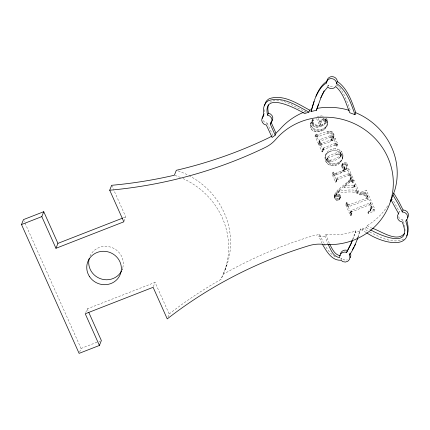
<?xml version="1.0" encoding="UTF-8"?>
<svg xmlns="http://www.w3.org/2000/svg" width="430" height="430" viewBox="0 0 430 430"><rect width="100%" height="100%" fill="white"/><g stroke="black" fill="none" stroke-linecap="round" stroke-linejoin="round"><path stroke-width="0.32" stroke-dasharray="2.15 1.61" d="M405.065 231.034L404.802 226.379L402.969 219.966A5.23 4.983 21.6 0 1 398.175 215.548M318.114 118.32L320.941 124.641L320.162 126.608C315.432 128.893 309.261 125.028 313.212 119.836L312.04 122.894M320.941 124.641C317.958 126.011 312.32 125.146 312.82 120.921M326.338 126.823C327.348 124.748 327.235 122.174 325.881 120.282L326.66 118.309C333.857 134.386 301.65 137.632 312.642 119.169M327.628 123.437C325.44 133.096 306.934 131.607 311.863 120.212M354.239 186.932L354.057 185.728L354.836 183.76L355.433 183.529L358.916 191.318L358.136 193.29L357.54 193.522C352.272 190.307 344.984 193.183 339.179 191.828C337.964 193.226 335.545 194.355 335.61 196.424L335.948 196.714C341.968 194.193 339.915 203.589 335.217 199.45C330.278 189.829 350.439 184.083 351.396 176.064L351.993 175.832L354.186 180.74L353.401 182.707L352.81 182.938L351.821 181.734C348.493 181.632 346.601 185.927 343.984 187.432L353.723 187.501L355.019 184.959L354.836 183.76M342.602 163.583L342.56 165.045L344.935 167.076L344.559 168.899L342.387 170.667L335.083 173.516L334.201 173.209L333.395 172.059L332.616 174.032L333.422 175.177L334.303 175.488L339.867 173.467L341.603 172.64L343.78 170.871L344.156 169.049L342.264 167.738L341.63 166.286C341.135 162.771 346.892 160.299 347.289 164.636L345.801 169.544L344.478 171.667L347.875 170.339L348.655 168.372L345.258 169.694L344.478 171.667M345.258 169.694L346.58 167.576L347.289 164.636M326.628 160.164C326.73 155.827 331.417 154.768 334.637 153.424C336.545 152.8 339.84 151.097 341.194 153.499C342.038 158.003 336.604 159.772 333.341 160.933C331.439 161.701 327.3 163.319 326.628 160.164L327.896 156.783M327.472 157.547C328.3 163.808 338.716 157.036 341.194 155.112M320.108 142.341L319.329 144.313L320.398 145.227L330.686 141.572L332.487 137.036L332.315 136.326L331.718 135.686L330.761 135.498L320.452 139.427L319.839 139.89L318.802 142.518L318.888 143.324L318.313 143.55L314.996 136.133L315.776 134.165L316.351 133.94L317.458 135.009C322.962 132.854 337.421 126.307 333.212 138.922L335.153 138.164L337.819 144.136L337.039 146.109L336.448 146.34L335.33 145.275L334.492 145.335L324.629 149.092L322.661 150.172L322.645 151.725L322.065 151.951L318.754 144.539L319.533 142.566L320.108 142.341L321.178 143.26L322.038 143.195L331.465 139.605L332.487 137.036M343.033 156.192C342.301 161.051 338.808 165.641 333.497 165.744C329.009 166.281 324.87 162.475 324.994 157.971C325.591 144.007 349.208 146.84 341.425 161.03M334.169 196.725L335.411 193.14M324.994 157.971L326.037 154.456M334.062 136.052L332.433 140.895L334.368 140.137L335.153 138.164M359.888 194.94L359.636 194.376L360.415 192.409L366.296 190.114L374.831 209.206L374.046 211.173L368.171 213.468L367.908 212.871C371.321 210.899 372.891 206.083 370.461 202.718L351.772 210.211L350.509 213.124L351.154 215.451L350.563 215.683L345.586 204.551L346.365 202.584L346.956 202.353L347.714 203.841L349.273 204.787L368.182 197.623C367.462 194.161 364.14 191.947 360.668 192.973L359.888 194.94C363.361 193.919 366.683 196.134 367.403 199.595L348.488 206.76L346.935 205.809L346.177 204.32L346.956 202.353M370.832 209.706L371.773 207.018M340.415 157.079L341.372 154.3M333.395 172.059L332.82 172.285L332.041 174.252L335.577 182.169L336.152 181.944L336.115 180.444L336.894 178.471L337.609 177.896L349.122 173.451L349.982 173.65L350.74 174.591L349.961 176.558L349.203 175.623L348.343 175.424L338.372 179.165L336.115 180.444M335.97 181.078L336.894 178.471M339.684 199.095C341.958 196.693 339.781 193 336.728 194.742L336.394 194.451C336.33 192.382 338.743 191.253 339.963 189.856C345.768 191.21 353.057 188.335 358.319 191.549L358.916 191.318M334.298 195.919C338.453 188.34 348.735 185.163 351.509 176.789M322.065 151.951L323.446 148.2L324.053 147.732L333.863 143.824L336.115 143.303L336.668 143.642L337.227 144.367L336.448 146.34M357.679 237.924L360.426 229.082L362.635 228.05L368.015 231.13M358.104 237.204L360.426 229.082M350.509 213.124L351.428 210.673M352.6 239.693L355.852 230.91A66.43 63.285 21.6 0 1 326.736 234.436L325.768 234.355L324.989 236.323L328.133 244.315M352.707 239.58L355.852 230.91M318.802 142.518L319.673 141.4L329.982 137.471L330.939 137.654L331.707 139.008M319.839 139.89L319.667 141.352L319.092 141.577L318.313 143.55M85.731 312.551L87.199 308.858L155.063 282.381L169.189 313.975L167.974 317.055M124.076 221.203L125.786 216.892L113.563 189.549M79.588 352.148L81.05 348.45L23.994 220.843M121.894 270.147L122.625 268.304M153.359 286.692L155.063 282.381M266.75 124.082L267.143 123.098A5.23 4.983 21.6 0 1 262.655 119.298M169.189 313.975A454.118 432.623 21.6 0 1 220.945 279.387L222.896 274.464L228.282 271.448A454.118 432.623 21.6 0 1 312.997 235.78L319.7 234.441L323.435 242.703M225.035 269.675L226.986 264.746M305.058 112.563L305.45 111.58C295.2 108.011 281.317 95.745 269.933 102.211M310.223 125.963L311.003 123.99M310.304 124.103L313.422 118.132M312.433 121.808L314.013 118.524M311.997 123.861L312.777 121.894M310.761 127.844L311.546 125.877M312.266 124.813L313.045 122.84M327.934 86.564L328.52 85.086A5.23 4.983 21.6 0 0 333.863 86.425M312.675 125.512L313.454 123.539M311.61 129.317L312.39 127.344M313.228 126.092L314.007 124.125M312.685 130.462L313.465 128.489M314.76 126.893L315.539 124.926M313.991 131.284L314.771 129.312M315.98 127.151L316.76 125.184M320.398 116.831L320.785 115.847L323.666 116.202M317.286 127.194L318.071 125.221M319.361 122.007L320.14 120.034C321.866 119.277 326.193 117.648 326.451 120.803C325.924 123.534 323.871 125.474 321.269 126.269L319.361 122.007C321.086 121.249 325.413 119.615 325.671 122.77L325.322 123.603M315.534 131.784L316.313 129.812M321.909 116.874L322.296 115.885M318.684 127.011L319.463 125.039M316.894 131.945L317.673 129.978M314.996 136.133L315.572 135.912L316.351 133.94M321.565 121.228L322.344 119.255M335.663 86.586L336.448 84.613A5.23 4.983 21.6 0 1 335.314 85.726M333.282 138.019C332.616 128.011 321.5 136.477 316.679 136.976L316.125 136.643L316.905 134.671M318.297 131.892L319.082 129.919M316.679 136.976L317.458 135.009M323.021 120.9L323.806 118.927M321.269 126.269L322.048 124.297L320.14 120.034M317.534 136.917L318.313 134.945M321.828 126.049L322.608 124.082L324.725 122.985L326.451 120.803M319.753 131.623L320.538 129.65M324.026 120.921L324.806 118.949M325.881 120.282L325.085 119.411L325.865 117.444M324.865 121.185L325.644 119.218M321.258 131.134L322.043 129.161M325.252 121.486L326.031 119.513M323.94 124.953L324.725 122.985M325.542 121.953L326.322 119.981M326.477 121.308L327.257 119.341M322.984 130.317L323.763 128.344M326.918 122.652L327.698 120.685M318.888 143.324L320.452 139.427M324.403 129.322L325.182 127.355M327.042 124.023L327.821 122.05M325.521 128.161L326.3 126.189M319.839 144.937L320.619 142.964M320.398 145.227L321.178 143.26M321.258 145.163L322.038 143.195M327.004 133.386L327.784 131.413M328.418 133.053L329.197 131.08M322.661 150.172L323.446 148.2M329.735 133.09L330.514 131.123M323.269 149.699L324.053 147.732M322.645 151.725L323.425 149.753L323.269 148.887M330.987 133.52L331.772 131.553M329.982 137.471L330.761 135.498M332.073 134.348L332.852 132.375M330.939 137.654L331.718 135.686M331.535 138.299L332.315 136.326M332.858 135.574L333.637 133.601M330.686 141.572L331.465 139.605M331.283 140.648L332.062 138.675M331.627 139.793L332.406 137.82M325.257 156.429L326.703 152.967M333.228 136.783L334.008 134.81M325.924 154.94L327.531 151.833M332.433 140.895L333.798 137.396M326.752 153.8L327.8 152.811L328.579 150.839M325.139 159.573L325.918 157.606L325.773 156.004M327.8 152.811L329.063 151.967L329.842 150M325.693 161.234L326.472 159.261L325.918 157.606M326.816 160.847L327.596 158.88M326.692 159.514L327.848 158.106L328.627 156.138M329.063 151.967L330.546 151.274L331.326 149.301M326.537 162.733L327.316 160.761L326.472 159.261M327.268 161.47L328.047 159.503M334.492 145.335L335.271 143.362M327.983 161.9L328.762 159.933M330.546 151.274L332.766 150.661L333.546 148.689M327.59 163.927L328.369 161.959L327.316 160.761M335.33 145.275L336.115 143.303M328.918 162.083L329.702 160.116M335.889 145.614L336.668 143.642M328.859 164.819L329.638 162.846L328.369 161.959M330.041 161.965L330.82 159.992M332.766 150.661L334.997 150.543L335.776 148.57M330.337 165.4L331.116 163.432C335.696 164.717 341.264 162.298 342.807 157.654M334.997 150.543L337.115 150.951L337.894 148.979M327.848 158.106L336.185 154.574L336.964 152.602M331.917 165.7L332.702 163.733M336.185 154.574L337.727 154.236L338.512 152.263M333.497 165.744L334.277 163.771M342.253 158.165C342.242 155.698 340.92 153.397 338.98 151.924L339.759 149.952M337.727 154.236L338.775 154.257L339.555 152.29M335.067 165.523L335.846 163.556M340.592 156.273L339.603 154.531L340.383 152.564M340.506 153.338L341.286 151.371M340.065 154.907L340.845 152.935M336.631 165.045L337.41 163.072M340.415 155.466L341.194 153.499M339.705 157.912L340.49 155.94M333.422 175.177L334.201 173.209M341.581 155.09L342.361 153.118M338.136 164.325L338.915 162.352M334.303 175.488L335.083 173.516M339.437 163.416L340.216 161.444M342.103 156.654L342.887 154.682M335.518 175.144L336.303 173.172M340.533 162.314L341.312 160.347M336.427 174.806L337.206 172.838M341.63 166.286L342.409 164.314M341.823 165.55L343.145 162.922M335.577 182.169L336.357 180.202L332.82 172.285M341.78 167.012L342.56 165.045M336.83 179.864L337.609 177.896M336.152 181.944L336.937 179.976L336.749 179.106M342.361 164.889L343.258 164.394L344.038 162.422M339.867 173.467L340.646 171.495M342.264 167.738L343.043 165.765M343.258 164.394L344.21 164.174L344.994 162.201M342.968 168.243L343.747 166.27M341.603 172.64L342.387 170.667M344.21 164.174L345.053 164.308L345.833 162.336M343.898 168.727L344.677 166.754M343.07 171.624L343.849 169.656M346.51 166.609L345.741 164.76L346.521 162.787M344.156 169.049L344.935 167.076M343.78 170.871L345.048 167.555M344.188 170.049L344.967 168.076M346.236 165.496L347.015 163.524M334.234 197.537L334.948 194.752M322.102 243.466L318.92 236.414L319.7 234.441M345.801 169.544L347.198 165.937M334.497 198.348L335.276 196.376L335.013 195.564M335.556 195.989L336.502 193.473M335.61 196.424L336.394 194.451M336.518 194.328L337.297 192.361M335.948 196.714L336.728 194.742M335.217 199.45L335.997 197.483L335.276 196.376M338.136 192.769L338.915 190.796M336.798 196.548L337.577 194.58M339.179 191.828L339.963 189.856M336.201 200.16L336.98 198.187L335.997 197.483M337.786 196.316L338.571 194.344M338.603 196.424L339.383 194.457M337.313 200.439L338.093 198.466L339.179 198.284L340.463 197.123M339.238 196.827L340.017 194.86M338.394 200.251L339.179 198.284M348.343 175.424L349.122 173.451M339.678 197.488L340.458 195.516M339.184 199.783L339.963 197.811M343.984 187.432C345.521 184.255 348.961 180.251 352.6 179.761L353.589 180.971L352.81 182.938M339.861 198.294L340.646 196.327M349.203 175.623L349.982 173.65M349.961 176.558L350.552 176.327L351.332 174.36L348.655 168.372M350.729 178.756L350.617 178.031L351.396 176.064M349.773 180.455L350.552 178.488M350.574 179.428L351.993 175.832M349.493 182.46L350.273 180.493M350.703 181.718L351.482 179.745M351.278 181.605L352.057 179.638M351.821 181.734L352.6 179.761M352.331 182.159L353.111 180.186M352.729 187.657L353.508 185.685L354.503 185.529L355.019 184.959M346.494 205.029L347.273 203.057M353.723 187.501L354.503 185.529M354.261 186.421L355.433 183.529M354.04 187.281L354.825 185.308M346.935 205.809L347.714 203.841M347.445 206.341L348.225 204.368M348.488 206.76L349.273 204.787M354.841 192.366L355.621 190.393M356.19 192.602L356.97 190.63M356.932 192.973L357.712 191.001M357.54 193.522L358.319 191.549M350.649 212.64L351.772 210.211M350.547 213.877L351.288 211.151M350.837 214.747L351.616 212.775L351.332 211.909M350.563 215.683L351.342 213.71L346.365 202.584M351.154 215.451L351.933 213.479L351.616 212.775M361.872 194.79L362.651 192.817M363.307 194.914L364.086 192.941M374.046 211.173L365.511 192.086L366.296 190.114M364.43 195.327L365.21 193.355M365.473 196.037L366.258 194.07M340.909 260.225L341.694 258.258A5.23 4.983 21.6 0 0 347.381 259.854M366.059 196.773L366.838 194.801M366.699 198.01L367.478 196.042M367.403 199.595L368.182 197.623M370.988 208.985L369.682 204.685L370.461 202.718M370.37 206.223L371.149 204.255M367.908 212.871L368.687 210.904L370.536 209.464L371.611 207.733M368.171 213.468L368.951 211.495L368.687 210.904M366.07 232.463L361.856 230.023L362.635 228.05M370.966 208.168L371.746 206.196M369.757 211.431L370.536 209.464M370.391 210.603L371.171 208.636M361.856 230.023L366.269 227.637L367.048 225.669A66.43 63.285 21.6 0 0 388.005 205.309M398.755 213.097L399.341 211.619L392.509 199.171M402.582 220.95L402.969 219.966M326.999 86.586L328.52 85.086M403.775 239.048C392.079 244.557 379.023 236.548 368.601 231.447M350.988 212.183L369.682 204.685M359.647 231.05L355.072 232.877M303.268 112.445L305.45 111.58M322.048 124.297L322.608 124.082M123.297 217.865L125.786 216.892M318.754 144.539L319.329 144.313M323.425 149.753L322.849 149.979L319.533 142.566M337.227 144.367L337.819 144.136M332.041 174.252L332.616 174.032M336.357 180.202L336.937 179.976M350.74 174.591L351.332 174.36M350.617 178.031L351.208 177.8L353.401 182.707M353.589 180.971L354.186 180.74M354.057 185.728L354.653 185.497L358.136 193.29M359.636 194.376L365.511 192.086M345.586 204.551L346.177 204.32M351.342 213.71L351.933 213.479M368.951 211.495L374.831 209.206M81.05 348.45L98.282 341.732M98.895 341.49L100.126 341.012M317.345 116.6L320.785 115.847M340.635 258.333L341.694 258.258M318.92 236.414L324.989 236.323M353.508 185.685L344.769 185.459M336.98 198.187L338.093 198.466M338.775 154.257L339.603 154.531M329.638 162.846L331.116 163.432M322.887 118.175L325.085 119.411M367.048 225.669L371.396 227.916M366.269 227.637L370.074 229.604M337.115 150.951L338.98 151.924M335.126 256.764C330.111 253.834 326.881 248.723 324.08 243.783M345.053 164.308L345.741 164.76M312.642 120.099L313.233 120.497M336.883 84.963C344.328 91.574 346.876 101.894 350.541 110.768M315.572 135.912L316.125 136.643M272.894 135.493L267.143 123.098M360.415 192.409L360.668 192.973M334.368 140.137L337.039 146.109M347.875 170.339L350.552 176.327M316.566 118.567L320.162 126.608M315.776 134.165L319.092 141.577M111.66 185.298L113.289 188.942M87.199 308.858L88.558 311.9M325.768 234.355L329.638 244.192M264.176 109.655L264.568 114.004M89.994 256.189A17.426 16.603 21.6 0 1 112.601 247.825A17.426 16.603 21.6 0 1 122.023 269.933M174.988 175.424A76.76 73.127 21.6 0 1 180.487 177.472M182.879 178.509A76.76 73.127 21.6 0 1 220.945 279.387M178.171 170.92A76.76 73.127 21.6 0 1 188.34 175.279M188.921 175.58A76.76 73.127 21.6 0 1 222.896 274.464M398.836 212.296A5.23 4.983 21.6 0 1 399.341 211.619"/><path stroke-width="0.64" d="M268.304 104.834L267.793 108.623L268.32 113.176A5.23 4.983 21.6 0 1 271.626 121.496M318.345 104.581L316.389 110.333L311.024 111.515C314.303 100.754 317.125 87.935 326.983 81.184A5.23 4.983 21.6 0 1 332.148 76.621A5.23 4.983 21.6 0 1 337.351 81.48C347.65 88.634 351.783 101.415 355.777 112.719A66.43 63.285 21.6 0 1 394.804 190.141L391.101 200.041L398.562 213.592A5.23 4.983 21.6 0 0 402.19 221.934C413.311 248.884 382.716 236.774 370.617 229.883M311.024 111.515L314.11 101.372M264.412 105.839L265.885 101.926A9.691 9.229 21.6 0 1 269.481 98.62C283.58 93.966 297.71 103.813 309.681 110.144L311.804 109.548M357.325 239.171L357.679 237.924M316.389 110.333L321.565 95.922M352.374 240.311L351.025 244.025L346.607 252.405A5.23 4.983 21.6 0 0 339.678 257.559C333.196 257.016 330.616 249.212 328.133 244.315M352.256 240.816L346.607 252.405M357.878 237.785L354.626 246.127L351.595 251.792L349.402 254.823A5.23 4.983 21.6 0 1 340.909 260.225C331.912 260.822 326.52 251.367 322.656 244.67M88.833 312.513L101.356 340.528L99.405 345.457L79.099 353.379L21.5 224.546L23.451 219.617L43.758 211.7L57.916 243.369L55.965 248.298L123.835 221.821L109.709 190.221L111.66 185.298A454.118 432.618 21.6 0 0 174.37 175.225L176.322 170.296L182.406 168.839A454.118 432.618 21.6 0 0 269.115 137.627L271.814 136.106M55.965 248.298L41.807 216.623L43.758 211.7M309.681 110.144L308.901 112.117C296.926 105.785 282.8 95.938 268.702 100.588A9.691 9.229 21.6 0 0 265.106 103.893C262.929 107.527 263.262 111.945 263.789 115.971A5.23 4.983 21.6 0 0 266.363 125.071L272.115 137.466L275.184 135.192L270.239 124.033A5.23 4.983 21.6 0 0 267.541 115.149L268.32 113.176M270.239 124.033L270.819 122.555M275.184 135.192L275.963 133.225L279.796 129.446A66.43 63.285 21.6 0 1 303.268 112.445M316.012 96.331C318.474 91.364 321.264 86.064 326.198 83.157L326.983 81.184M320.785 97.889L324.005 91.59L327.741 87.059A5.23 4.983 21.6 0 0 335.663 86.586C343.484 93.09 346.005 103.743 349.762 112.741L354.997 114.692C351.004 103.388 346.865 90.601 336.572 83.447L337.351 81.48M354.997 114.692L355.777 112.719M349.402 254.823L349.988 253.345M391.101 200.041L391.682 198.563M366.656 232.78C382.082 243.461 416.224 252.292 405.737 220.999A5.23 4.983 21.6 0 0 402.276 211.931L403.055 209.964L398.846 201.638L393.815 193.221M321.86 95.347L324.198 90.768M352.374 249.819L353.89 246.987M354.497 245.852L355.406 244.154M406.587 235.984C409.344 230.964 407.979 224.885 406.656 219.644M404.437 233.42C396.938 243.203 380.093 230.34 371.998 228.19M21.5 224.546L41.807 216.623M57.916 243.369L122.674 218.107M308.901 112.117L304.671 113.547C296.571 108.844 262.192 90.171 267.541 115.149M340.458 255.587C334.61 255.291 332.143 248.411 329.638 244.192M393.036 195.188L398.067 203.61L402.276 211.931M275.963 133.225L271.018 122.061M99.405 345.457L85.247 313.782L153.112 287.304L167.238 318.899A454.118 432.623 21.6 0 1 309.095 245.632A34.857 33.207 21.6 0 1 322.833 244.288A66.43 63.285 21.6 0 0 387.779 157.299A66.43 63.285 21.6 0 0 275.893 139.299A34.857 33.207 21.6 0 1 265.213 147.479A454.118 432.618 21.6 0 1 109.709 190.221M391.117 199.692A66.43 63.285 21.6 0 1 390.252 201.407M317.168 108.365A66.43 63.285 21.6 0 1 349.31 110.381M121.529 270.981A17.426 16.603 21.6 0 1 99.98 278.533A17.426 16.603 21.6 0 1 89.236 258.376M403.055 209.964A5.23 4.983 21.6 0 1 407.688 217.822M398.212 213.861A5.23 4.983 21.6 0 1 398.454 213.049M262.493 118.449A5.23 4.983 21.6 0 1 262.483 117.589M262.623 116.745A5.23 4.983 21.6 0 1 263.902 114.552M350.536 253.657A5.23 4.983 21.6 0 1 350.074 257.79M340.522 253.883A5.23 4.983 21.6 0 1 347.386 250.437M326.198 83.157A5.23 4.983 21.6 0 1 331.369 78.593A5.23 4.983 21.6 0 1 336.572 83.447M89.639 276.78A17.426 16.603 21.6 0 0 119.578 275.904A17.426 16.603 21.6 0 0 102.963 251.281A17.426 16.603 21.6 0 0 89.639 276.78"/></g></svg>
